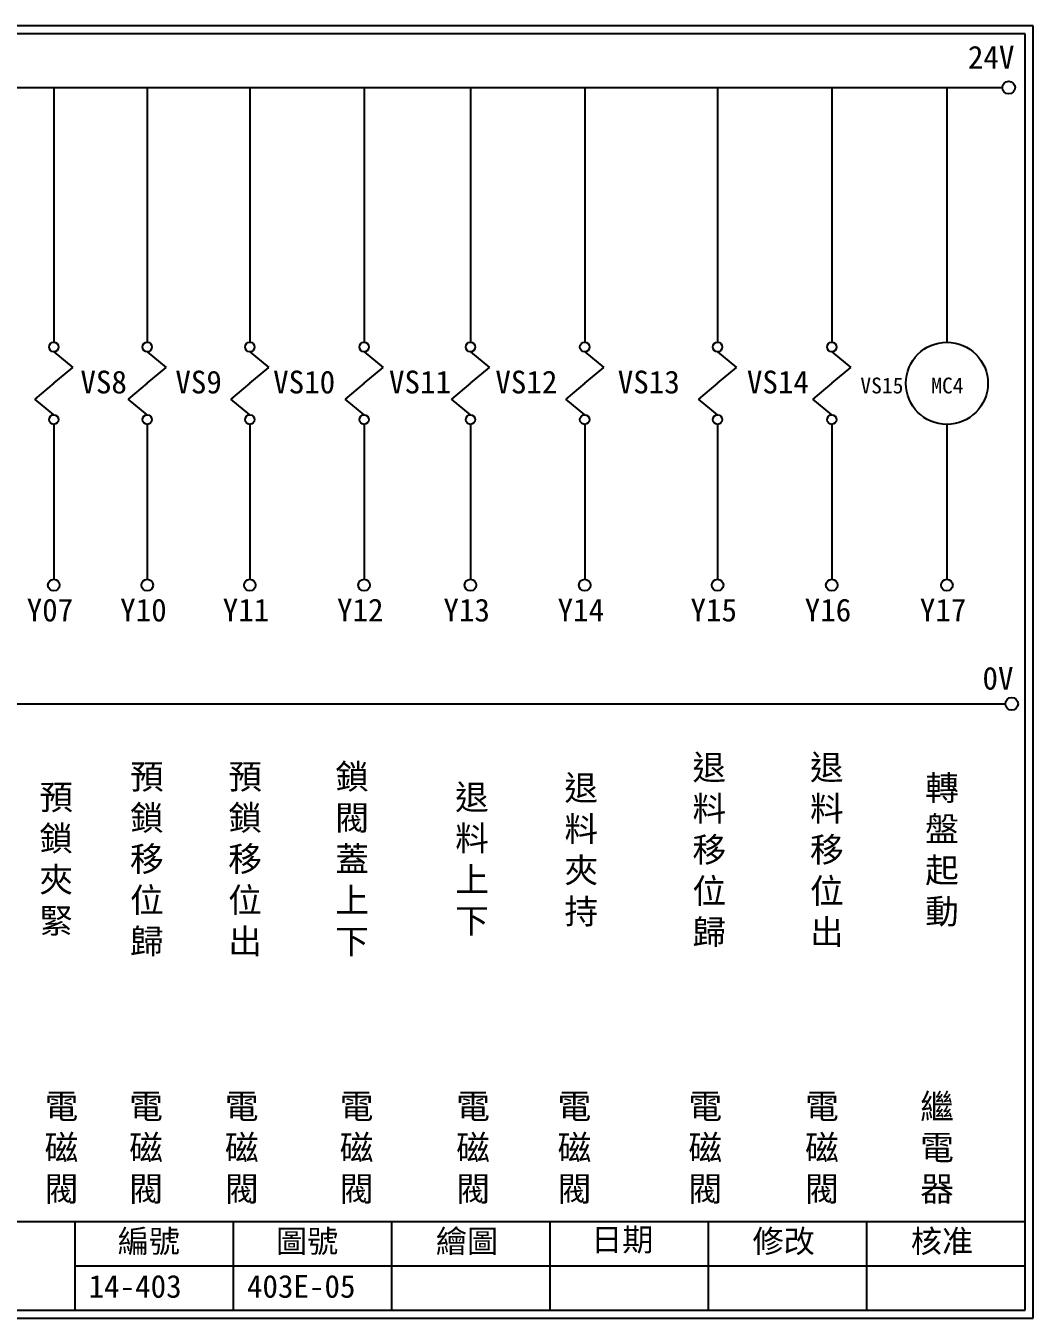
# Model space of a CAD drawing. Extents: x 926 to 1213, y 3 to 207.
# Drawn here: x 1053.7 to 1212.7, y 3 to 207 of the extents above; entities that cross this region are included whole.
import ezdxf

# ---------------------------------------------------------------- set-up
doc = ezdxf.new("R2010")
doc.units = 0
doc.layers.get('0').update_dxf_attribs({"linetype": 'CONTINUOUS'})
doc.layers.add('圖框層', color=7, linetype='CONTINUOUS')
doc.layers.add('標尺寸層', color=3, linetype='CONTINUOUS')
doc.styles.add('CNS', font='romanc.shx', dxfattribs={"bigfont": 'chineset.shx'})
doc.styles.add('STSL', font='kaiu.ttf')

msp = doc.modelspace()

# ---------------------------------------------------------------- linework, layer by layer
for centre in [(1208.88, 197.22), (1209.36, 99.96)]:
    msp.add_circle(centre, 1)
at = {"layer": '圖框層', "color": 7}
for p, q in [((1212.74, 206.97), (925.74, 206.97)), ((1212.74, 3), (1212.74, 206.97)), ((1211.49, 205.72), (926.99, 205.72)), ((1211.49, 4.25), (1211.49, 205.72)), ((926.99, 18.25), (1211.49, 18.25)), ((1061.49, 4.25), (1061.49, 18.25)), ((1086.49, 4.25), (1086.49, 18.25)), ((1111.49, 4.25), (1111.49, 18.25)), ((1136.49, 4.25), (1136.49, 18.25)), ((1161.49, 4.25), (1161.49, 18.25)), ((1186.49, 4.25), (1186.49, 18.25)), ((1061.49, 11.25), (1211.49, 11.25)), ((926.99, 4.25), (1211.49, 4.25)), ((925.74, 3), (1212.74, 3))]:
    msp.add_line(p, q, dxfattribs=at)
at = {"layer": '標尺寸層', "color": 7}
for p, q in [((930.28, 197.22), (1207.88, 197.22)), ((1058.12, 197.22), (1058.12, 157.03)), ((1072.87, 197.22), (1072.87, 157.03)), ((1089.07, 197.22), (1089.07, 157.03)), ((1107.11, 197.22), (1107.11, 157.03)), ((1123.9, 197.22), (1123.9, 157.03)), ((1141.94, 197.22), (1141.94, 157.03)), ((1162.91, 197.22), (1162.91, 157.03)), ((1180.95, 197.22), (1180.95, 157.03)), ((1199.12, 197.22), (1199.12, 157.03)), ((1058.12, 155.53), (1061.12, 153.04)), ((1072.87, 155.53), (1075.88, 153.04)), ((1089.07, 155.53), (1092.07, 153.04)), ((1107.11, 155.53), (1110.11, 153.04)), ((1123.9, 155.53), (1126.91, 153.04)), ((1141.94, 155.53), (1144.94, 153.04)), ((1162.91, 155.53), (1165.91, 153.04)), ((1180.95, 155.53), (1183.95, 153.04)), ((1058.12, 150.55), (1061.12, 153.04)), ((1072.87, 150.55), (1075.88, 153.04)), ((1089.07, 150.55), (1092.07, 153.04)), ((1107.11, 150.55), (1110.11, 153.04)), ((1123.9, 150.55), (1126.91, 153.04)), ((1141.94, 150.55), (1144.94, 153.04)), ((1162.91, 150.55), (1165.91, 153.04)), ((1180.95, 150.55), (1183.95, 153.04)), ((1058.12, 150.55), (1055.11, 148.06)), ((1072.87, 150.55), (1069.87, 148.06)), ((1089.07, 150.55), (1086.06, 148.06)), ((1107.11, 150.55), (1104.1, 148.06)), ((1123.9, 150.55), (1120.9, 148.06)), ((1141.94, 150.55), (1138.94, 148.06)), ((1162.91, 150.55), (1159.91, 148.06)), ((1180.95, 150.55), (1177.94, 148.06)), ((1058.12, 145.57), (1055.11, 148.06)), ((1072.87, 145.57), (1069.87, 148.06)), ((1089.07, 145.57), (1086.06, 148.06)), ((1107.11, 145.57), (1104.1, 148.06)), ((1123.9, 145.57), (1120.9, 148.06)), ((1141.94, 145.57), (1138.94, 148.06)), ((1162.91, 145.57), (1159.91, 148.06)), ((1180.95, 145.57), (1177.94, 148.06)), ((1058.12, 144.07), (1058.12, 119.62)), ((1072.87, 144.07), (1072.87, 119.62)), ((1089.07, 144.07), (1089.07, 119.62)), ((1107.11, 144.07), (1107.11, 119.62)), ((1123.9, 144.07), (1123.9, 119.62)), ((1141.94, 144.07), (1141.94, 119.62)), ((1162.91, 144.07), (1162.91, 119.62)), ((1180.95, 144.07), (1180.95, 119.62)), ((1199.12, 144.07), (1199.12, 119.62)), ((930.49, 99.96), (1208.36, 99.96))]:
    msp.add_line(p, q, dxfattribs=at)
for centre, radius in [((1058.12, 156.28), 0.751), ((1072.87, 156.28), 0.751), ((1089.07, 156.28), 0.751), ((1107.11, 156.28), 0.751), ((1123.9, 156.28), 0.751), ((1141.94, 156.28), 0.751), ((1162.91, 156.28), 0.751), ((1180.95, 156.28), 0.751), ((1058.12, 144.82), 0.751), ((1072.87, 144.82), 0.751), ((1089.07, 144.82), 0.751), ((1107.11, 144.82), 0.751), ((1123.9, 144.82), 0.751), ((1141.94, 144.82), 0.751), ((1162.91, 144.82), 0.751), ((1180.95, 144.82), 0.751), ((1058.12, 118.7), 0.92), ((1072.87, 118.7), 0.92), ((1089.07, 118.7), 0.92), ((1107.11, 118.7), 0.92), ((1123.9, 118.7), 0.92), ((1141.94, 118.7), 0.92), ((1162.91, 118.7), 0.92), ((1180.95, 118.7), 0.92), ((1199.12, 118.7), 0.92)]:
    msp.add_circle(centre, radius, dxfattribs=at)
at = {"layer": '標尺寸層'}
msp.add_circle((1199.12, 150.55), 6.48, dxfattribs=at)

# ---------------------------------------------------------------- texts
at = {"layer": '圖框層', "color": 4, "style": 'STSL'}
for s, height, p in [('24V', 3.6, (1202.44, 200.22)), ('VS8', 3.6, (1062.32, 148.95)), ('VS9', 3.6, (1077.31, 148.95)), ('VS10', 3.6, (1092.75, 148.95)), ('VS11', 3.6, (1111.04, 148.95)), ('VS12', 3.6, (1127.83, 148.95)), ('VS13', 3.6, (1147.16, 148.95)), ('VS14', 3.6, (1167.55, 148.95)), ('VS15', 2.5, (1185.46, 148.95)), ('MC4', 2.5, (1196.65, 148.95)), ('Y07', 3.6, (1053.84, 112.96)), ('Y10', 3.6, (1068.6, 112.96)), ('Y11', 3.6, (1084.79, 112.96)), ('Y12', 3.6, (1102.83, 112.96)), ('Y13', 3.6, (1119.63, 112.96)), ('Y14', 3.6, (1137.66, 112.96)), ('Y15', 3.6, (1158.64, 112.96)), ('Y16', 3.6, (1176.67, 112.96)), ('Y17', 3.6, (1194.85, 112.96)), ('0V', 3.6, (1204.74, 102.2)), ('編號', 3.6, (1068.21, 13.34)), ('圖號', 3.6, (1093.21, 13.34)), ('繪圖', 3.6, (1118.44, 13.34)), ('日期', 3.6, (1142.96, 13.59)), ('修改', 3.6, (1168.44, 13.34)), ('核准', 3.6, (1193.44, 13.34)), ('14-403', 3.6, (1063.61, 6.22)), ('403E-05', 3.6, (1088.61, 6.22))]:
    msp.add_text(s, height=height, dxfattribs=at).set_placement(p)
at = {"layer": '標尺寸層', "color": 7, "char_height": 3.9, "attachment_point": 5, "style": 'CNS'}
for s, insert, width in [('{\\fDFKai-SB|b0|i0|c136|p65;退料移位歸}', (1161.61, 76.73), 4.9608), ('{\\fDFKai-SB|b0|i0|c136|p65;退料移位出}', (1180.17, 76.73), 4.9608), ('{\\fDFKai-SB|b0|i0|c136|p65;預鎖移位歸}', (1072.81, 75.27), 4.9608), ('{\\fDFKai-SB|b0|i0|c136|p65;預鎖移位出}', (1088.32, 75.27), 4.9608), ('{\\fDFKai-SB|b0|i0|c136|p65;鎖閥蓋上下}', (1105.21, 75.27), 4.9608), ('{\\fDFKai-SB|b0|i0|c136|p65;退料上下}', (1124.15, 75.27), 4.9608), ('{\\fDFKai-SB|b0|i0|c136|p65;退料夾持}', (1141.39, 76.73), 4.9608), ('{\\fDFKai-SB|b0|i0|c136|p65;轉盤起動}', (1198.35, 76.73), 4.9608), ('{\\fDFKai-SB|b0|i0|c136|p65;預鎖夾緊}', (1058.49, 75.27), 4.9608), ('{\\fDFKai-SB|b0|i0|c136|p65;繼電器}', (1197.57, 29.71), 2.8481), ('{\\fDFKai-SB|b0|i0|c136|p65;電磁閥}', (1059.33, 29.71), 2.8481), ('{\\fDFKai-SB|b0|i0|c136|p65;電磁閥}', (1072.69, 29.71), 2.8481), ('{\\fDFKai-SB|b0|i0|c136|p65;電磁閥}', (1087.8, 29.71), 2.8481), ('{\\fDFKai-SB|b0|i0|c136|p65;電磁閥}', (1105.93, 29.71), 2.8481), ('{\\fDFKai-SB|b0|i0|c136|p65;電磁閥}', (1124.32, 29.71), 2.8481), ('{\\fDFKai-SB|b0|i0|c136|p65;電磁閥}', (1140.32, 29.71), 2.8481), ('{\\fDFKai-SB|b0|i0|c136|p65;電磁閥}', (1160.98, 29.71), 2.8481), ('{\\fDFKai-SB|b0|i0|c136|p65;電磁閥}', (1179.4, 29.71), 2.8481)]:
    msp.add_mtext(s, dxfattribs=dict(at, insert=insert, width=width))

doc.saveas('drawing.dxf')
